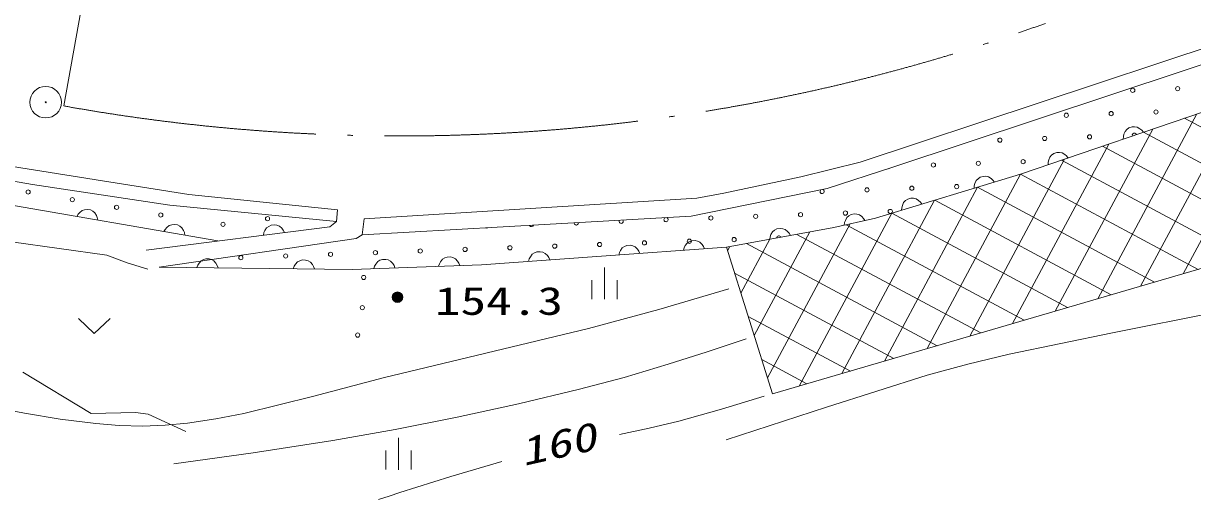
# Model space of a CAD drawing. Units: millimetres, scale not verified. Extents: x 34860 to 694227, y -100713 to 259287.
# Drawn here: x 194772 to 250051, y 137022 to 159534 of the extents above; entities that cross this region are included whole.
import ezdxf
from ezdxf.enums import TextEntityAlignment as Align

# ---------------------------------------------------------------- set-up
doc = ezdxf.new("R2010")
doc.units = ezdxf.units.MM
doc.header["$LTSCALE"] = 1000
doc.linetypes.add('DASHED', pattern=[7.5, 6, -1.5])
doc.linetypes.add('LONG_DASHED_DOTTED', pattern=[15.25, 12, -1.5, 0.25, -1.5])
for name, color, linetype, lineweight in [('S-BGD', 7, 'Continuous', 13), ('S-BGD-HTXT', 6, 'Continuous', 13), ('S-BMK', 2, 'LONG_DASHED_DOTTED', 13)]:
    doc.layers.add(name, color=color, linetype=linetype, lineweight=lineweight)
doc.styles.add('ＭＳ ゴシック', font='')
doc.styles.add('ＭＳ 明朝', font='')
doc.styles.get('ＭＳ ゴシック').set_extended_font_data('MS Gothic')
doc.styles.get('ＭＳ 明朝').set_extended_font_data('MS Mincho')

# ---------------------------------------------------------------- blocks, each defined once
blk = doc.blocks.new('BUHIN1')
at = {"color": 2, "linetype": 'Continuous', "lineweight": 13}
for radius in [746, 22.5]:
    blk.add_circle((0, 0), radius, dxfattribs=at)
blk = doc.blocks.new('BUHIN2')
at = {"color": 7, "linetype": 'Continuous', "lineweight": 13}
for centre, radius in [((0, 0), 250), ((0, 0), 219), ((0, 0), 188), ((0, 0), 156), ((0, 0), 125), ((0, 0), 93.8), ((0, -1), 62.5), ((0, 0), 31.2)]:
    blk.add_circle(centre, radius, dxfattribs=at)
blk = doc.blocks.new('BUHIN5')
at = {"color": 7, "linetype": 'Continuous', "lineweight": 13}
for p, q in [((0, 750), (0, -750)), ((-600, 154), (-600, -746)), ((600, 154), (600, -746))]:
    blk.add_line(p, q, dxfattribs=at)
blk = doc.blocks.new('BUHIN6')
at = {"color": 7, "linetype": 'Continuous', "lineweight": 13}
blk.add_lwpolyline([(-750, 356), (0, -352), (750, 356)], dxfattribs=at)
blk = doc.blocks.new('BUHIN9')
at = {"color": 7, "linetype": 'Continuous', "lineweight": 13}
blk.add_lwpolyline([(-493, 85), (-434, 192), (-358, 278), (-246, 370), (-127, 410), (-5, 425), (147, 398), (257, 344), (355, 266), (433, 141), (475, 35), (493, -85)], dxfattribs=at)
blk = doc.blocks.new('BUHIN18')
at = {"color": 7, "linetype": 'Continuous', "lineweight": 13}
blk.add_lwpolyline([(-473, -162), (-472, -40), (-447, 71), (-393, 206), (-308, 299), (-209, 370), (-62, 420), (61, 425), (184, 404), (312, 331), (400, 259), (473, 162)], dxfattribs=at)
blk = doc.blocks.new('BUHIN19')
at = {"color": 7, "linetype": 'Continuous', "lineweight": 13}
blk.add_lwpolyline([(-479, -145), (-474, -23), (-444, 88), (-385, 220), (-297, 310), (-195, 377), (-47, 422), (76, 423), (199, 397), (324, 320), (409, 244), (479, 145)], dxfattribs=at)
blk = doc.blocks.new('BUHIN22')
at = {"color": 7, "linetype": 'Continuous', "lineweight": 13}
blk.add_lwpolyline([(-499, -36), (-467, 81), (-414, 183), (-328, 299), (-222, 367), (-108, 411), (47, 422), (167, 396), (281, 344), (386, 241), (453, 148), (499, 36)], dxfattribs=at)
blk = doc.blocks.new('BUHIN24')
at = {"color": 7, "linetype": 'Continuous', "lineweight": 13}
blk.add_lwpolyline([(-500, -18), (-464, 98), (-407, 198), (-317, 311), (-209, 375), (-93, 414), (62, 420), (181, 389), (293, 333), (394, 227), (458, 132), (500, 18)], dxfattribs=at)
blk = doc.blocks.new('BUHIN25')
at = {"color": 7, "linetype": 'Continuous', "lineweight": 13}
blk.add_lwpolyline([(-500, 6), (-459, 120), (-397, 217), (-301, 326), (-190, 385), (-73, 418), (82, 417), (200, 380), (309, 319), (405, 208), (464, 109), (500, -6)], dxfattribs=at)
blk = doc.blocks.new('BUHIN80')
at = {"color": 7, "linetype": 'Continuous', "lineweight": 13}
blk.add_circle((0, 0), 99.5, dxfattribs=at)

msp = doc.modelspace()

# ---------------------------------------------------------------- hatches: boundary and pattern name
at = {"layer": 'S-BGD'}
h = msp.add_hatch(dxfattribs=at)
h.set_pattern_fill('USER', color=256, style=0, pattern_type=2)
h.set_pattern_definition([(241.8214, (241915, 152399), (1322.22, -708.33), []), (151.8214, (241915, 152399), (-708.33, -1322.22), [])])
h.paths.add_polyline_path([(228010, 148956), (230193, 142021), (262063, 151345), (259691, 158485), (241915, 152399), (235060, 150327), (233083, 149880)])

# ---------------------------------------------------------------- linework, layer by layer
for p, q in [((263215, 162549), (234339, 152975)), ((249646, 157303), (261353, 161214)), ((259691, 158485), (241915, 152399)), ((235882, 152732), (249646, 157303)), ((198513, 152091), (193857, 152827)), ((234339, 152975), (231535, 152274)), ((232774, 151726), (235882, 152732)), ((192744, 152344), (195200, 151910)), ((202597, 151449), (198513, 152091)), ((231535, 152274), (227886, 151512)), ((241915, 152399), (235060, 150327)), ((195200, 151910), (201691, 150935)), ((226339, 150415), (232774, 151726)), ((227886, 151512), (226606, 151269)), ((203970, 149250), (191613, 151386)), ((201691, 150935), (209569, 150168)), ((209625, 150723), (202597, 151449)), ((226606, 151269), (210888, 150293)), ((230193, 142021), (262063, 151345)), ((209625, 150723), (209569, 150168)), ((210796, 149531), (226339, 150415)), ((209258, 149919), (200572, 148821)), ((209569, 150168), (209258, 149919)), ((210888, 150293), (210796, 149531)), ((233083, 149880), (228010, 148956)), ((235060, 150327), (233083, 149880)), ((201194, 148012), (210512, 149360)), ((201194, 148012), (210512, 149360)), ((210512, 149360), (210796, 149531)), ((228010, 148956), (221883, 148510)), ((228010, 148956), (230193, 142021)), ((221883, 148510), (216431, 148127)), ((210310, 147904), (201194, 148012)), ((216431, 148127), (210310, 147904))]:
    msp.add_line(p, q, dxfattribs=at)
at = {"layer": 'S-BGD', "linetype": 'DASHED'}
for p, q in [((194747, 143050), (197980, 141096)), ((197980, 141096), (200077, 141141)), ((200077, 141141), (200678, 141066)), ((200678, 141066), (202445, 140239))]:
    msp.add_line(p, q, dxfattribs=at)
at = {"layer": 'S-BGD'}
for points in [[(163653, 146978), (164606, 147981), (165605, 148944), (166252, 149490), (166947, 149996), (167640, 150423), (168366, 150799), (169118, 151121), (169900, 151390), (170680, 151595), (171478, 151741), (172402, 151840), (173331, 151880), (174683, 151861), (176049, 151782), (177943, 151611), (179835, 151381), (184751, 150582), (189678, 149794), (194203, 149214), (198719, 148573), (199683, 148217), (200660, 147918)], [(233584, 149994), (233598, 150115), (233635, 150223), (233703, 150351), (233797, 150434), (233904, 150494), (234055, 150528), (234178, 150520), (234298, 150485), (234417, 150400), (234497, 150318), (234559, 150214)], [(206118, 149522), (206143, 149641), (206190, 149746), (206271, 149867), (206372, 149940), (206485, 149989), (206638, 150009), (206759, 149989), (206876, 149943), (206986, 149846), (207058, 149757), (207110, 149648)], [(230055, 149329), (230074, 149449), (230115, 149556), (230189, 149681), (230286, 149760), (230396, 149815), (230548, 149843), (230670, 149829), (230789, 149790), (230905, 149699), (230981, 149614), (231039, 149508)], [(218658, 148283), (218690, 148401), (218743, 148502), (218830, 148619), (218936, 148686), (219050, 148729), (219205, 148740), (219325, 148713), (219439, 148661), (219543, 148558), (219610, 148465), (219656, 148353)], [(228128, 146978), (224815, 146015), (221489, 145109), (216641, 143942), (211779, 142780), (208498, 141911), (205188, 141097), (203871, 140839), (202534, 140640), (201480, 140538), (200413, 140496), (199307, 140524), (198201, 140613), (196512, 140828), (194822, 141104), (193175, 141430)], [(228003, 139840), (232738, 141387), (237499, 142902), (239427, 143425), (241371, 143890), (246260, 144900), (251163, 145884), (253399, 146369), (255627, 146885)], [(201882, 138713), (205643, 139231), (209405, 139810), (212348, 140336), (215280, 140921), (218182, 141552), (221069, 142241), (223174, 142801), (225261, 143418), (227105, 144013), (228942, 144630)], [(229788, 141906), (227782, 141292), (225753, 140733), (224353, 140405), (222947, 140106)], [(217394, 138822), (214982, 138118), (212573, 137351), (212069, 137187), (211566, 137022)]]:
    msp.add_lwpolyline(points, dxfattribs=at)
for centre in [(247221, 156368), (249341, 156446), (246200, 155270), (248319, 155347), (244080, 155192), (245178, 154171), (240938, 154016), (243058, 154094), (237797, 152841), (239917, 152918), (242037, 152995), (194997, 151562), (234656, 151665), (236776, 151742), (238896, 151819), (197087, 151201), (199178, 150840), (201268, 150478), (206315, 150303), (227275, 150334), (229395, 150411), (231515, 150489), (233635, 150566), (235755, 150643), (204211, 150037), (224134, 149158), (226254, 149236), (228374, 149313), (209294, 148617), (211414, 148695), (213534, 148772), (215654, 148849), (217774, 148926), (219894, 149004), (222014, 149081), (205055, 148463), (207174, 148540), (210577, 144799)]:
    msp.add_circle(centre, 99.5, dxfattribs=at)
for centre, start, end in [((247298, 154248), 15.5268, 202.2684), ((244157, 153072), 82.7073, 135.0879), ((235677, 152763), 267.5479, 308.3078), ((232536, 151587), 129.039, 73.9856), ((216675, 149948), 238.5922, 307.9168), ((218795, 150025), 206.1156, 340.3933), ((220915, 150102), 180.6455, 5.8635), ((223035, 150180), 154.5992, 31.9098), ((225155, 150257), 117.2527, 69.2563), ((230493, 149390), 20.7585, 179.8997)]:
    msp.add_arc(centre, 99.5, start, end, dxfattribs=at)
at = {"layer": 'S-BGD-HTXT'}
msp.add_line((201765, 184028), (196687, 155631), dxfattribs=at)
at = {"layer": 'S-BMK'}
msp.add_arc((212601, 244212), 90000, 259.81483, 289.80179, dxfattribs=at)

# ---------------------------------------------------------------- block references
at = {"layer": 'S-BGD'}
for name, p in [('BUHIN18', (247248, 154225)), ('BUHIN18', (243692, 153008)), ('BUHIN19', (240201, 151881)), ('BUHIN19', (236774, 150845)), ('BUHIN9', (197791, 150318)), ('BUHIN9', (201910, 149606)), ('BUHIN22', (226478, 148844)), ('BUHIN22', (223415, 148621)), ('BUHIN25', (203473, 147985)), ('BUHIN25', (208031, 147931)), ('BUHIN24', (211840, 147960)), ('BUHIN24', (214901, 148071)), ('BUHIN80', (210862, 147523)), ('BUHIN5', (222242, 147241)), ('BUHIN2', (212458, 146589)), ('BUHIN80', (210798, 146098)), ('BUHIN6', (198124, 145227)), ('BUHIN5', (212500, 139186))]:
    msp.add_blockref(name, p, dxfattribs=at)
at = {"layer": 'S-BMK'}
msp.add_blockref('BUHIN1', (195827, 155808), dxfattribs=at)

# ---------------------------------------------------------------- texts
at = {"layer": 'S-BGD', "style": 'ＭＳ ゴシック', "width": 1.35}
msp.add_text('154.3', height=1320, dxfattribs=at).set_placement((214225, 145359), align=Align.BOTTOM_LEFT)
at = {"layer": 'S-BGD', "style": 'ＭＳ 明朝', "oblique": 15, "width": 1.35}
msp.add_text('160', height=1320, rotation=12.7, dxfattribs=at).set_placement((218496, 138219), align=Align.BOTTOM_LEFT)

doc.saveas('drawing.dxf')
